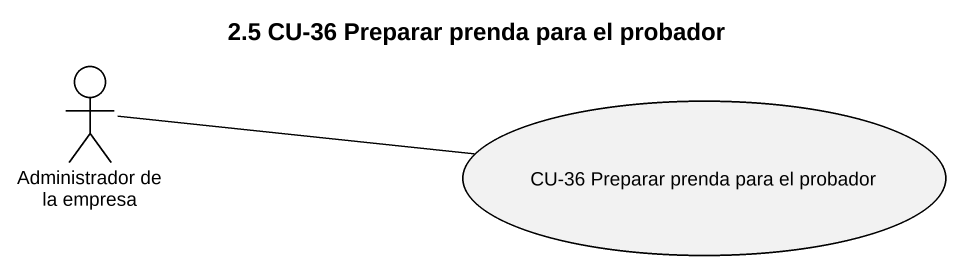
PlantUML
@startuml
title 2.5 CU-36 Preparar prenda para el probador
actor "Administrador de la empresa" as Administrador_de_la_empresa
usecase "CU-36 Preparar prenda para el probador" as CU_36_Preparar_prenda_para
Administrador_de_la_empresa -right- CU_36_Preparar_prenda_para
@enduml
